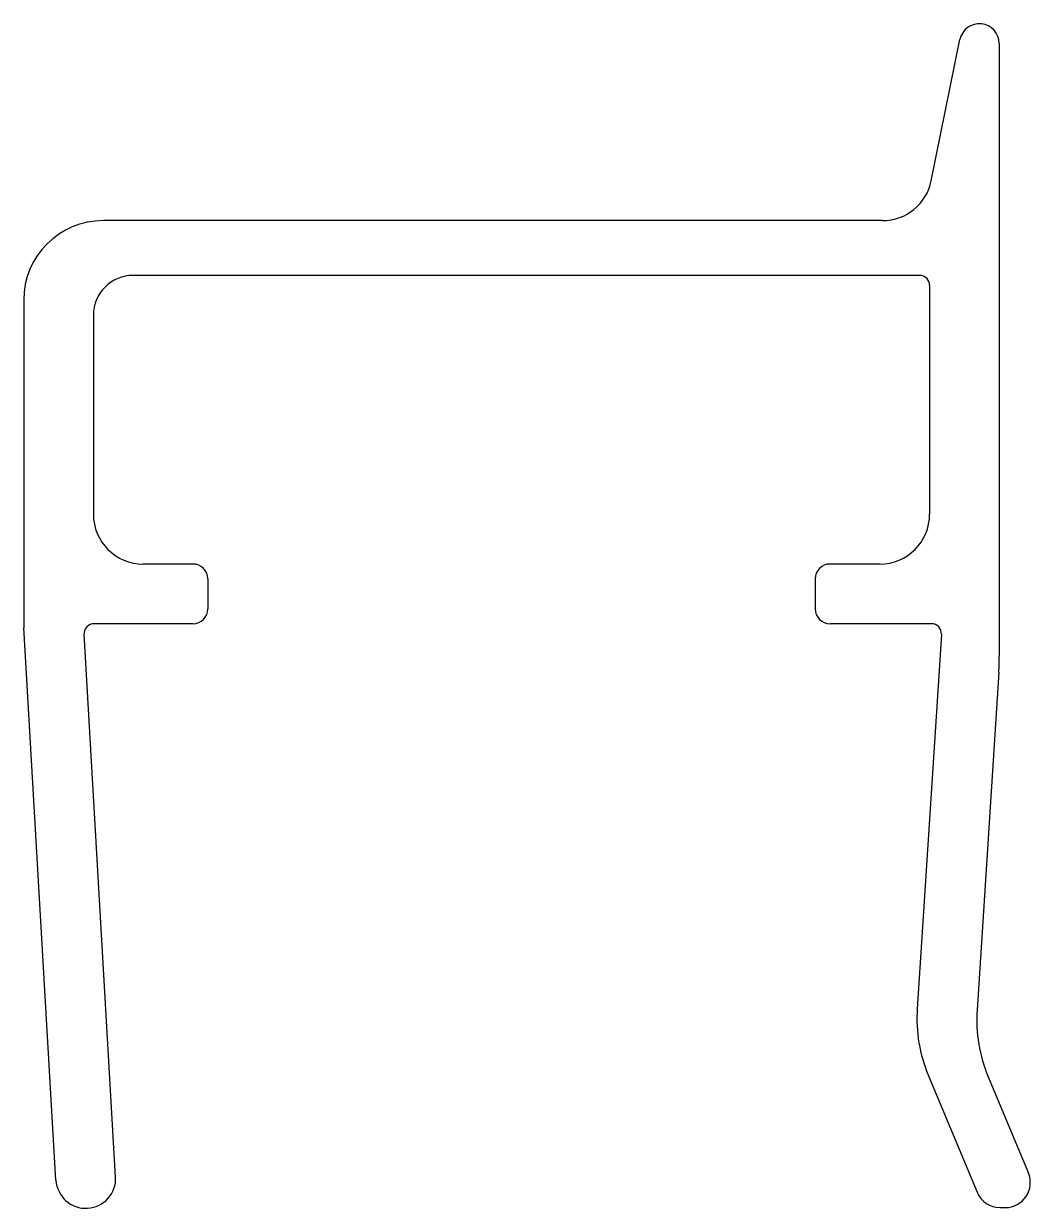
# Model space of a CAD drawing. Extents: x 1841.7 to 1861.9, y 1991.1 to 2014.9.
import ezdxf

# ---------------------------------------------------------------- set-up
doc = ezdxf.new("R2010")
doc.units = 0
doc.layers.get('0').update_dxf_attribs({"linetype": 'CONTINUOUS'})

msp = doc.modelspace()

# ---------------------------------------------------------------- linework, layer by layer
for p, q in [((1859.891, 2011.734), (1860.465, 2014.568)), ((1861.257, 2014.488), (1861.257, 2002.182)), ((1858.91, 2010.932), (1843.257, 2010.932)), ((1859.657, 2009.832), (1843.857, 2009.832)), ((1859.857, 2009.632), (1859.857, 2005.032)), ((1841.657, 2009.332), (1841.657, 2002.924)), ((1843.057, 2009.032), (1843.057, 2005.032)), ((1845.057, 2004.032), (1844.057, 2004.032)), ((1858.857, 2004.032), (1857.857, 2004.032)), ((1845.357, 2003.732), (1845.357, 2003.132)), ((1857.557, 2003.732), (1857.557, 2003.132)), ((1842.306, 1991.652), (1841.662, 2002.75)), ((1845.057, 2002.832), (1843.071, 2002.832)), ((1859.894, 2002.832), (1857.857, 2002.832)), ((1843.504, 1991.721), (1842.872, 2002.621)), ((1860.093, 2002.619), (1859.608, 1995.097)), ((1861.247, 2001.86), (1860.809, 1995.075)), ((1859.833, 1993.748), (1860.81, 1991.409)), ((1861.034, 1993.727), (1861.841, 1991.794)), ((1861.271, 1991.102), (1861.38, 1991.102))]:
    msp.add_line(p, q)
for centre, radius, start, end in [((1860.857, 2014.488), 0.4, 0, 168.541), ((1858.91, 2011.932), 1, 270, 348.541), ((1843.257, 2009.332), 1.6, 90, 180), ((1843.857, 2009.032), 0.8, 90, 180), ((1859.657, 2009.632), 0.2, 0, 90), ((1844.057, 2005.032), 1, 180, 270), ((1858.857, 2005.032), 1, 270, 0), ((1845.057, 2003.732), 0.3, 0, 90), ((1857.857, 2003.732), 0.3, 90, 180), ((1845.057, 2003.132), 0.3, 270, 0), ((1857.857, 2003.132), 0.3, 180, 270), ((1844.657, 2002.924), 3, 180, 183.3221), ((1843.071, 2002.632), 0.2, 90, 183.3221), ((1859.894, 2002.632), 0.2, 356.3095, 90), ((1856.257, 2002.182), 5, 356.3095, 0), ((1862.602, 1994.904), 3, 176.3095, 202.66), ((1863.803, 1994.882), 3, 176.3095, 202.66), ((1861.38, 1991.602), 0.5, 270, 22.66), ((1842.905, 1991.686), 0.6, 183.3221, 3.3221), ((1861.271, 1991.602), 0.5, 202.66, 270)]:
    msp.add_arc(centre, radius, start, end)

doc.saveas('drawing.dxf')
